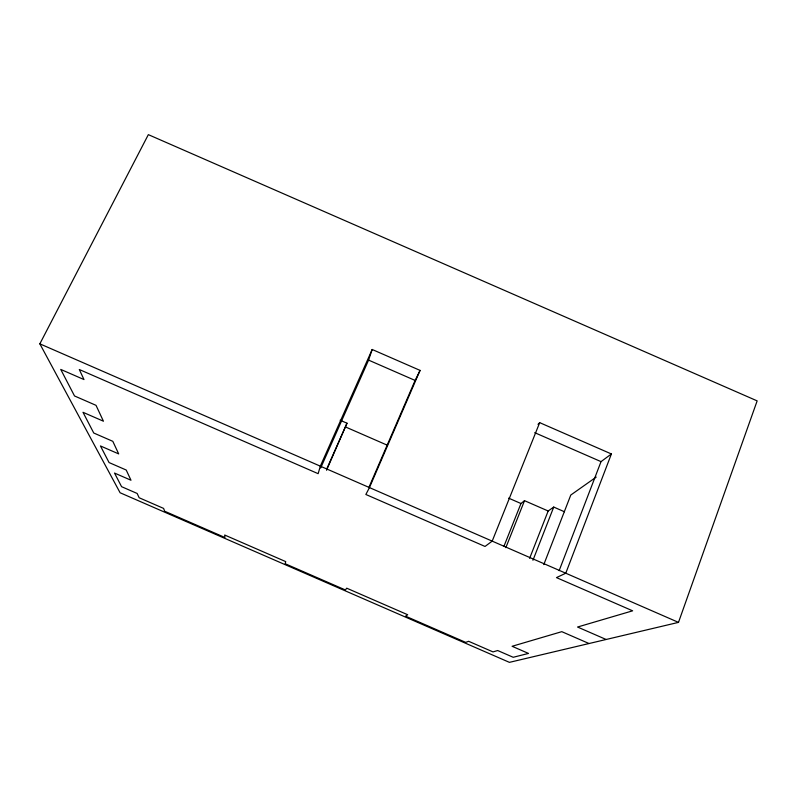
<?xml version="1.0" encoding="UTF-8"?>
<svg xmlns="http://www.w3.org/2000/svg" width="797" height="797" viewBox="0 0 797 797"><rect width="100%" height="100%" fill="white"/><g stroke="black" fill="none" stroke-linecap="round" stroke-linejoin="round"><path stroke-width="1.2" d="M326.561 470.27L346.994 423.207L340.16 420.228M320.663 467.998L368.583 360.114L372.179 349.485L420.069 370.396L369.459 487.595L365.853 494.479L485.034 546.453L492.197 541.123L539.689 422.649L611.399 453.961L565.77 573.212L556.475 577.606L632.629 610.821L577.556 627.03L606.128 639.483M678.496 622.377L757.15 400.881L148.342 134.643L39.85 343.836L120.098 492.755L509.422 662.357L678.496 622.377L39.85 343.836M559.145 570.652L601.028 461.632L611.399 453.961M543.793 564.595L570.782 495.037L596.216 477.084M532.944 560.281L553.726 507.071L564.465 511.764M529.626 558.348L548.167 510.997L553.726 507.071M503.953 546.284L520.969 503.525L524.516 500.675L548.167 510.997M505.846 547.649L524.516 500.675M368.812 487.634L415.117 380.438L420.069 370.396M326.521 469.443L346.994 423.207M372.179 349.485L320.324 466.165L318.142 473.677L79.301 369.509L83.984 379.551L60.741 369.419L74.519 395.96L96.019 405.334L103.431 421.205L82.998 412.298L93.747 433.01L112.815 441.329L118.683 453.901L100.452 445.951L109.069 462.559L126.215 470.031L130.977 480.232L114.519 473.059L121.582 486.678L137.154 493.463L139.156 497.756L163.594 508.406L164.67 511.236L224.943 537.497L224.674 535.016L285.715 561.606L285.187 563.738L345.4 589.969L346.725 588.186L407.695 614.746L405.573 616.181L465.717 642.382L468.636 641.296L493.004 651.906L497.687 650.531L513.208 657.286L528.501 653.43L512.102 646.287L561.805 631.662L589.023 643.528M538.015 424.353L539.689 422.649M368.583 360.114L415.117 380.438M534.717 432.671L601.028 461.632M345.699 427.043L387.292 445.194M508.616 498.135L520.969 503.525"/></g></svg>
